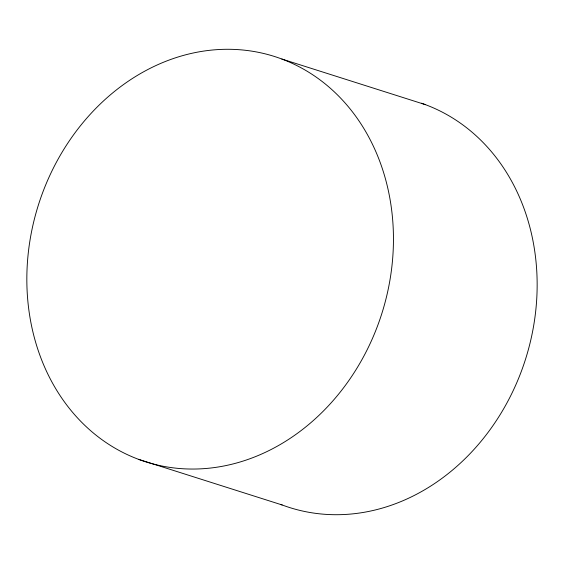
<?xml version="1.0" encoding="UTF-8"?>
<svg xmlns="http://www.w3.org/2000/svg" width="564" height="564" viewBox="0 0 564 564"><rect width="100%" height="100%" fill="white"/><g stroke="black" fill="none" stroke-linecap="round" stroke-linejoin="round"><path stroke-width="0.85" d="M281.824 59.023A212.649 180.092 -72.4 0 1 320.451 413.927A212.649 180.092 -72.4 0 1 28.2 304.567A212.649 180.092 -72.4 0 1 281.824 59.023L425.51 104.678M138.49 459.322L282.176 504.977M421.428 103.219A212.649 180.092 -72.4 0 1 523.089 366.522A212.649 180.092 -72.4 0 1 280.562 504.364"/></g></svg>
